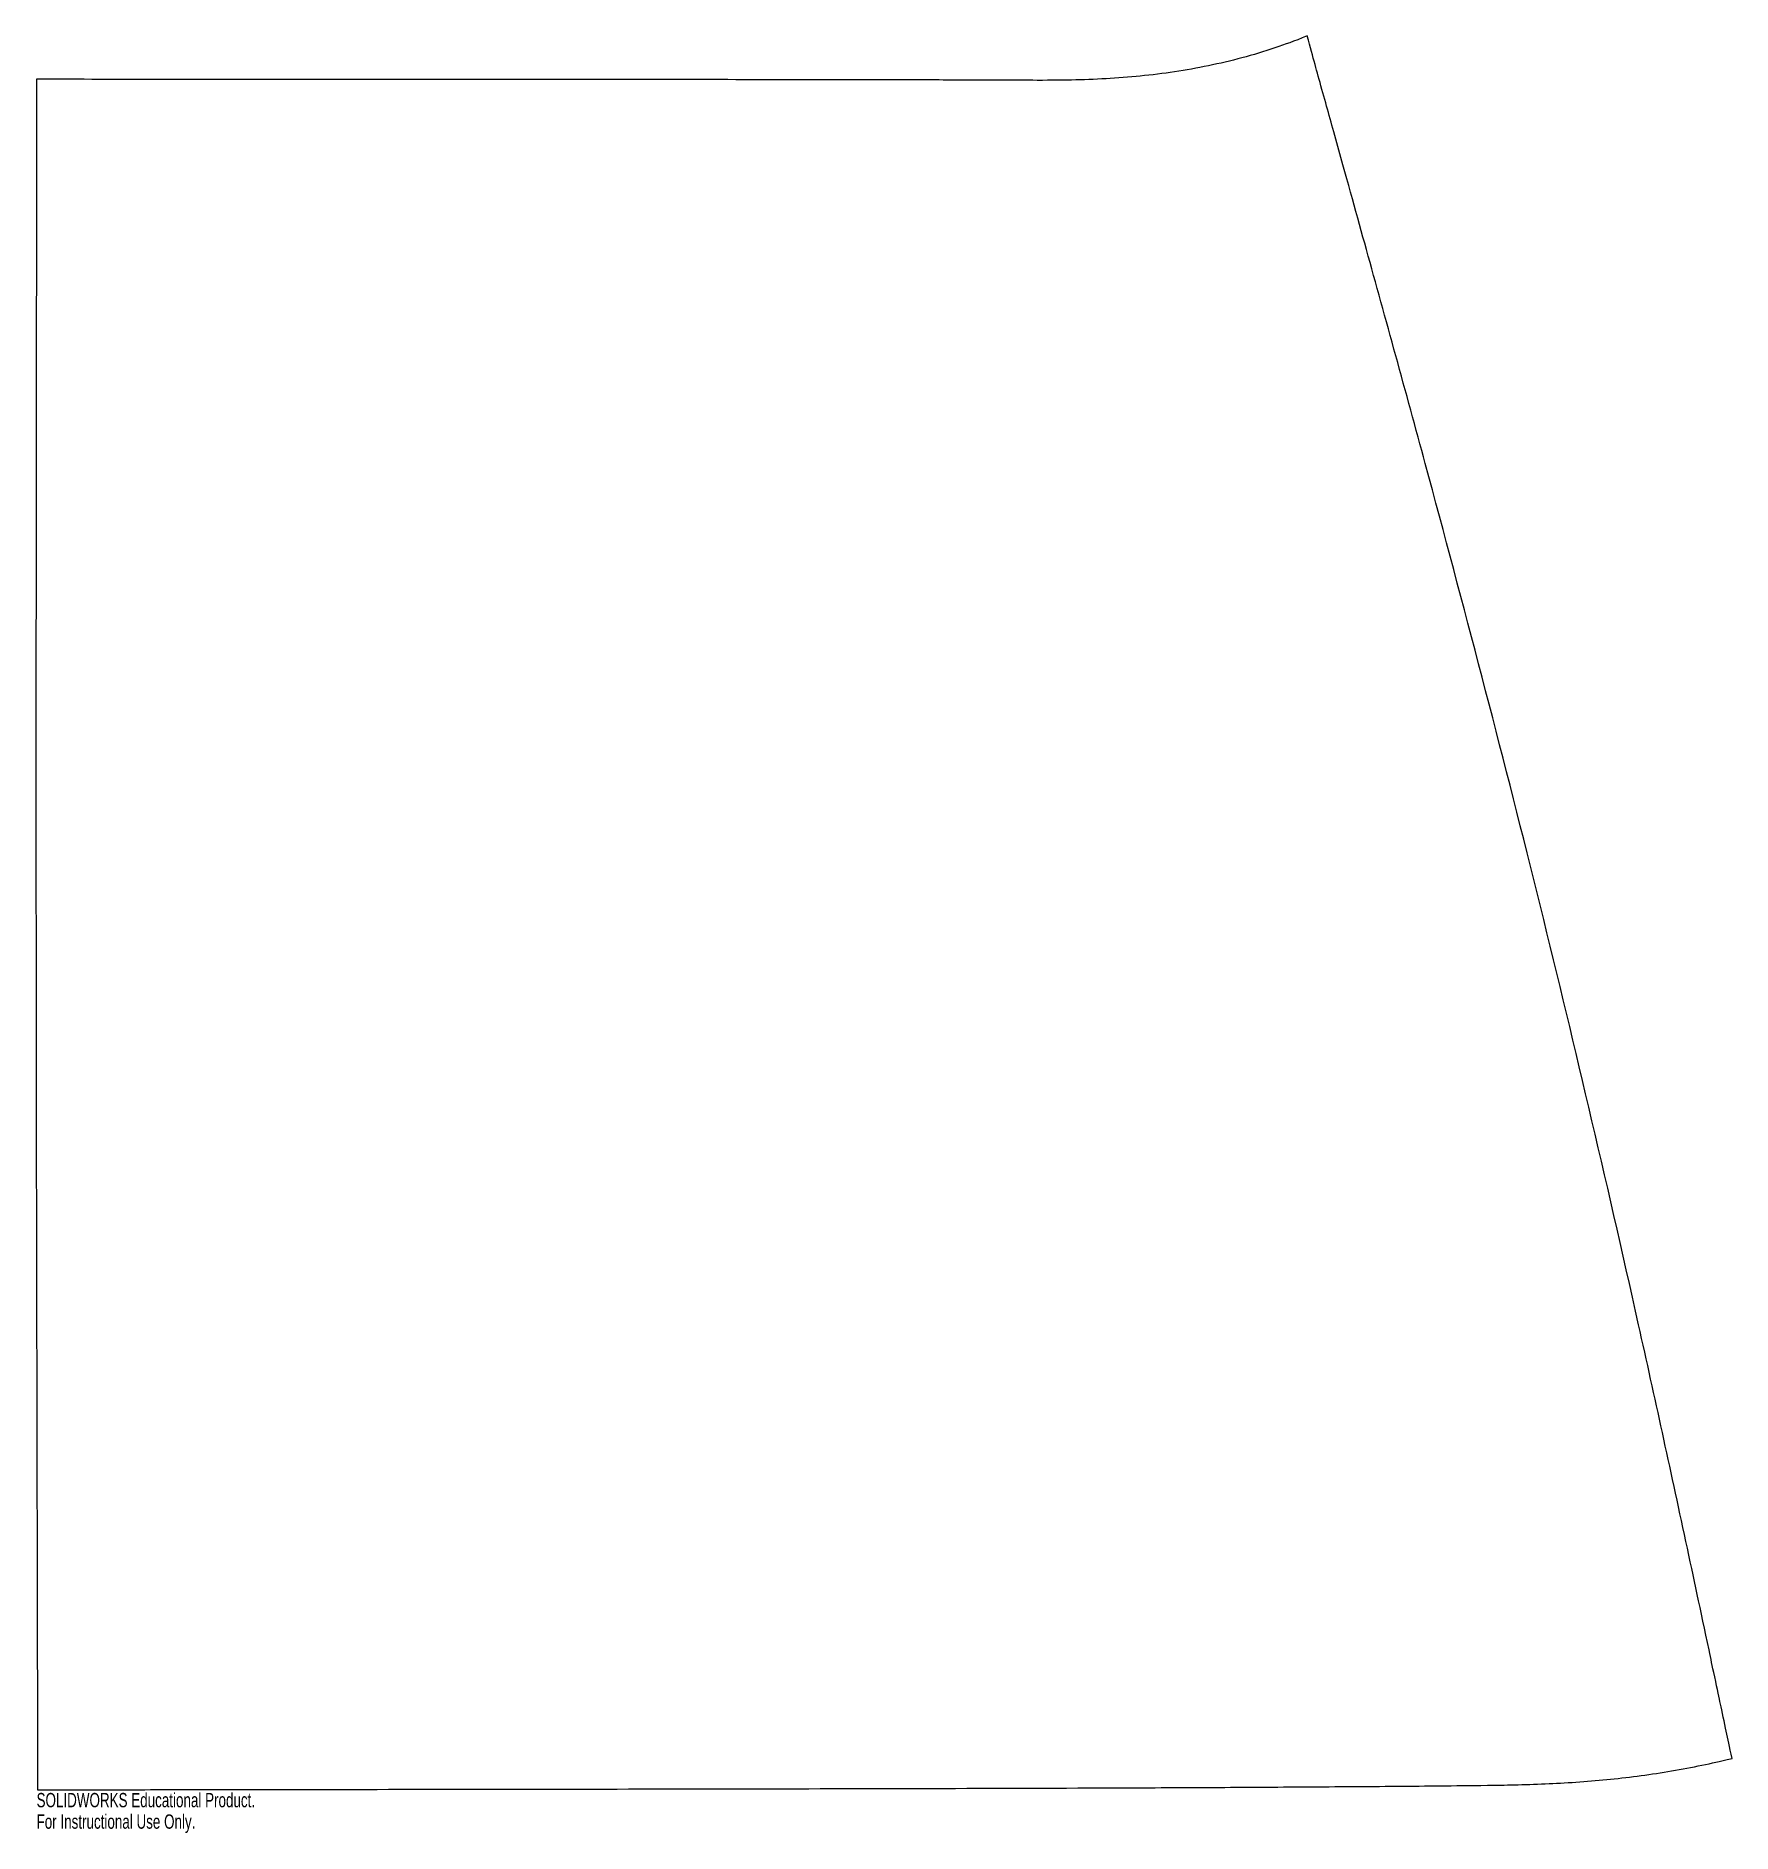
# Model space of a CAD drawing. Header units: inches. Extents: x 57.3 to 79.8, y 225.1 to 249.
import ezdxf

# ---------------------------------------------------------------- set-up
doc = ezdxf.new("R2010")
doc.units = ezdxf.units.IN
doc.header["$MEASUREMENT"] = 0
doc.styles.add('SLDTEXTSTYLE0', font='TXT', dxfattribs={"width": 0.7})

msp = doc.modelspace()

# ---------------------------------------------------------------- linework, layer by layer
at = {"color": 7, "linetype": 'Continuous', "lineweight": 25}
for points, knots in [([(74.146, 248.991), (73.957, 248.915), (73.861, 248.881), (73.572, 248.783), (73.426, 248.739), (72.986, 248.621), (72.683, 248.559), (72.086, 248.469), (71.774, 248.44), (71.326, 248.414), (71.167, 248.408), (70.87, 248.402), (70.765, 248.401), (70.561, 248.401)], [0, 0, 0, 0, 0.125, 0.125, 0.25, 0.25, 0.5, 0.5, 0.75, 0.75, 0.875, 0.875, 1, 1, 1, 1]), ([(79.785, 226.113), (79.752, 226.271), (79.731, 226.37), (79.687, 226.577), (79.65, 226.748), (79.614, 226.919), (79.593, 227.021), (79.519, 227.367), (79.508, 227.419), (79.366, 228.092), (79.279, 228.5), (78.961, 229.985), (78.762, 230.899), (78.111, 233.82), (77.666, 235.716), (76.728, 239.502), (76.216, 241.453), (75.461, 244.24), (75.182, 245.252), (74.808, 246.602), (74.688, 247.034), (74.464, 247.84), (74.411, 248.028), (74.271, 248.534), (74.231, 248.678), (74.146, 248.991)], [0, 0, 0, 0, 0.015625, 0.015625, 0.03125, 0.03125, 0.046875, 0.046875, 0.0625, 0.0625, 0.125, 0.125, 0.25, 0.25, 0.5, 0.5, 0.75, 0.75, 0.875, 0.875, 0.9375, 0.9375, 0.96875, 0.96875, 1, 1, 1, 1]), ([(57.277, 248.415), (57.277, 248.384), (57.277, 248.147), (57.276, 247.484), (57.276, 247.44), (57.276, 247.204), (57.276, 247.095), (57.275, 246.597), (57.274, 245.962), (57.274, 245.382), (57.273, 245.053), (57.273, 244.579), (57.272, 244.359), (57.272, 243.951), (57.272, 243.657), (57.271, 243.184), (57.271, 242.955), (57.27, 241.854), (57.269, 240.821), (57.269, 238.969), (57.269, 238.003), (57.273, 233.262), (57.283, 229.481), (57.29, 225.694)], [0, 0, 0, 0, 0.03125, 0.03125, 0.046875, 0.046875, 0.0625, 0.0625, 0.125, 0.125, 0.15625, 0.15625, 0.1875, 0.1875, 0.21875, 0.21875, 0.25, 0.25, 0.375, 0.375, 0.5, 0.5, 1, 1, 1, 1]), ([(70.561, 248.401), (70.26, 248.403), (69.992, 248.403), (69.47, 248.405), (69.15, 248.406), (68.652, 248.407), (68.389, 248.407), (67.836, 248.408), (67.487, 248.409), (66.994, 248.409), (66.732, 248.41), (66.179, 248.41), (65.811, 248.41), (65.349, 248.411), (64.968, 248.411), (64.536, 248.411), (64.236, 248.411), (64.028, 248.411), (63.811, 248.411), (63.687, 248.411), (63.41, 248.411), (63.345, 248.411), (62.834, 248.411), (62.539, 248.412), (62.375, 248.412), (62.295, 248.412), (62.341, 248.412), (61.929, 248.412), (61.626, 248.412), (61.073, 248.412), (60.9, 248.412), (59.393, 248.413), (58.435, 248.414), (57.277, 248.415)], [0, 0, 0, 0, 0.0625, 0.0625, 0.125, 0.125, 0.1875, 0.1875, 0.25, 0.25, 0.3125, 0.3125, 0.375, 0.375, 0.4375, 0.46875, 0.46875, 0.5, 0.5, 0.53125, 0.53125, 0.5625, 0.5625, 0.59375, 0.609375, 0.609375, 0.625, 0.625, 0.6875, 0.6875, 0.75, 0.75, 1, 1, 1, 1]), ([(76.537, 225.756), (76.719, 225.758), (76.813, 225.759), (77.079, 225.767), (77.222, 225.772), (77.623, 225.79), (77.906, 225.81), (78.438, 225.864), (78.717, 225.901), (79.117, 225.969), (79.253, 225.995), (79.519, 226.05), (79.609, 226.07), (79.785, 226.113)], [0, 0, 0, 0, 0.125, 0.125, 0.25, 0.25, 0.5, 0.5, 0.75, 0.75, 0.875, 0.875, 1, 1, 1, 1]), ([(57.29, 225.694), (57.728, 225.695), (58.111, 225.696), (58.876, 225.698), (59.325, 225.698), (60.439, 225.7), (61.297, 225.701), (62.505, 225.703), (62.821, 225.703), (63.547, 225.704), (63.768, 225.704), (64.169, 225.705), (64.288, 225.705), (65.389, 225.707), (66.069, 225.708), (67.759, 225.711), (68.484, 225.712), (70.156, 225.717), (70.855, 225.719), (72.16, 225.724), (72.578, 225.726), (73.38, 225.73), (73.709, 225.732), (74.553, 225.738), (74.92, 225.74), (75.749, 225.747), (76.062, 225.75), (76.537, 225.756)], [0, 0, 0, 0, 0.0625, 0.0625, 0.125, 0.125, 0.25, 0.25, 0.3125, 0.3125, 0.34375, 0.34375, 0.375, 0.375, 0.5, 0.5, 0.625, 0.625, 0.75, 0.75, 0.8125, 0.8125, 0.875, 0.875, 0.9375, 0.9375, 1, 1, 1, 1])]:
    msp.add_open_spline(points, degree=3, knots=knots, dxfattribs=at)

# ---------------------------------------------------------------- texts
at = {"color": 7, "linetype": 'Continuous', "char_height": 0.1903, "attachment_point": 1, "style": 'SLDTEXTSTYLE0'}
for s, insert in [('SOLIDWORKS Educational Product.', (57.277, 225.654)), ('For Instructional Use Only.', (57.277, 225.369))]:
    msp.add_mtext(s, dxfattribs=dict(at, insert=insert))

doc.saveas('drawing.dxf')
